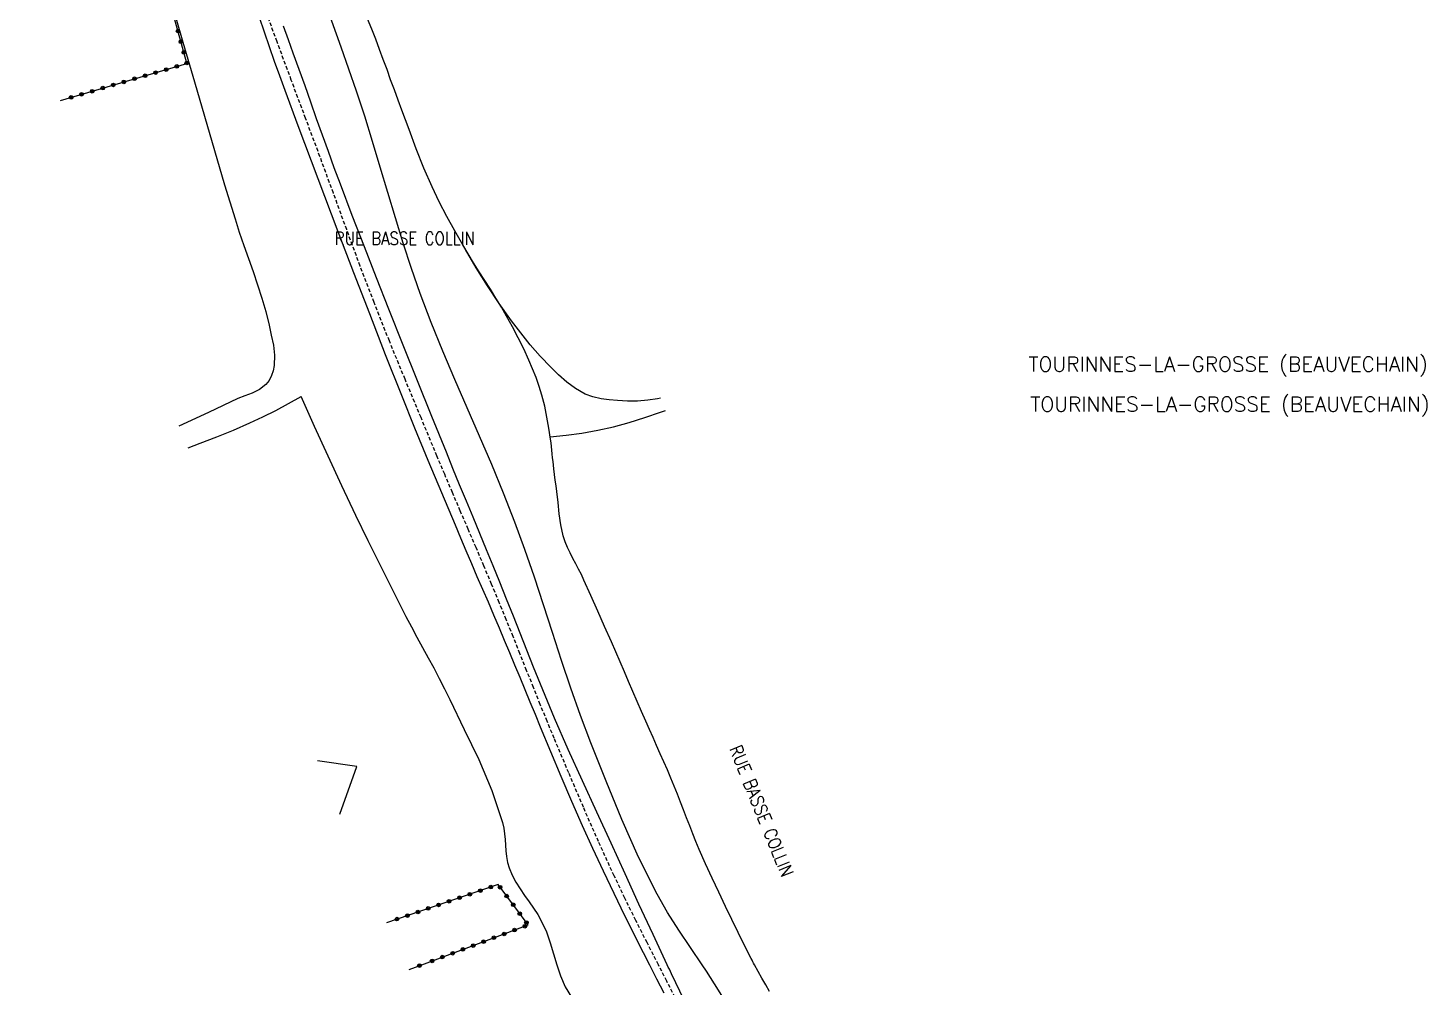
# Model space of a CAD drawing. Header units: millimetres. Extents: x 176000 to 177001, y 163000 to 164001.
# Drawn here: x 176799.7 to 176990.2, y 163168 to 163298.6 of the extents above; entities that cross this region are included whole.
import ezdxf
from ezdxf.enums import TextEntityAlignment as Align

# ---------------------------------------------------------------- set-up
doc = ezdxf.new("R2010")
doc.units = ezdxf.units.MM
doc.linetypes.add('DASHED', pattern=[0.75, 0.5, -0.25])
doc.layers.get('0').update_dxf_attribs({"linetype": 'CONTINUOUS'})
for name, color, linetype in [('W0001', 6, 'DASHED'), ('W0008', 7, 'CONTINUOUS'), ('W0211', 2, 'CONTINUOUS'), ('W0214', 2, 'CONTINUOUS'), ('W0300', 7, 'CONTINUOUS'), ('W0323', 7, 'CONTINUOUS'), ('W0333', 7, 'CONTINUOUS'), ('W0980', 7, 'CONTINUOUS'), ('W0989', 7, 'CONTINUOUS')]:
    doc.layers.add(name, color=color, linetype=linetype)
doc.styles.get("Standard").update_dxf_attribs({"font": 'romans.shx', "width": 0.85})

# ---------------------------------------------------------------- blocks, each defined once
blk = doc.blocks.new('t323o')
at = {"color": 0, "linetype": 'Continuous'}
for radius in [0.25, 0.15]:
    blk.add_circle((0, 0), radius, dxfattribs=at)

msp = doc.modelspace()

# ---------------------------------------------------------------- linework, layer by layer
at = {"layer": 'W0001'}
for points in [[(176885.56, 163171), (176884.02, 163174.02), (176882.49, 163177.04), (176880.99, 163180.07), (176879.54, 163183.13), (176877.41, 163187.78), (176875.36, 163192.45), (176873.36, 163197.15), (176871.37, 163201.86), (176870.42, 163204.16), (176869.48, 163206.46), (176868.55, 163208.77), (176867.63, 163211.09), (176866.71, 163213.4), (176865.78, 163215.71), (176864.85, 163218.02), (176863.9, 163220.33), (176862.86, 163222.83), (176861.8, 163225.33), (176860.74, 163227.82), (176859.67, 163230.32), (176858.6, 163232.81), (176857.53, 163235.31), (176856.47, 163237.8), (176855.42, 163240.3), (176853.25, 163245.51), (176851.08, 163250.73), (176848.94, 163255.95), (176846.86, 163261.2), (176844.97, 163266.15), (176843.13, 163271.11), (176841.32, 163276.09), (176839.49, 163281.06), (176837.54, 163286.27), (176835.59, 163291.48), (176833.65, 163296.7), (176831.74, 163301.93)], [(176887.83, 163166.56), (176886.7, 163168.78), (176885.56, 163171)]]:
    msp.add_lwpolyline(points, dxfattribs=at)
at = {"layer": 'W0008'}
for points in [[(176831.21, 163300.04), (176831.9, 163298.05), (176832.59, 163296.06), (176833.28, 163294.07), (176833.99, 163292.08), (176834.7, 163290.1), (176836.47, 163285.28), (176838.28, 163280.47), (176840.11, 163275.67), (176841.94, 163270.87), (176844.08, 163265.29), (176846.22, 163259.7), (176848.39, 163254.13), (176850.59, 163248.57), (176852.38, 163244.14), (176854.2, 163239.72), (176856.04, 163235.31), (176857.88, 163230.9), (176858.62, 163229.15), (176859.37, 163227.4), (176860.12, 163225.65), (176860.87, 163223.9), (176861.62, 163222.16), (176862.38, 163220.41), (176863.12, 163218.66), (176863.87, 163216.91), (176864.57, 163215.23), (176865.28, 163213.55), (176865.98, 163211.86), (176866.68, 163210.17), (176867.37, 163208.49), (176868.07, 163206.8), (176868.77, 163205.11), (176869.48, 163203.43), (176870.89, 163200.05), (176872.29, 163196.67), (176873.72, 163193.3), (176875.19, 163189.95), (176876.59, 163186.87), (176878.03, 163183.81), (176879.5, 163180.76), (176880.97, 163177.71), (176881.8, 163176.03), (176882.64, 163174.35), (176883.49, 163172.67), (176884.35, 163171)], [(176886.77, 163171), (176884.83, 163175.12), (176882.92, 163179.26), (176881.03, 163183.4), (176879.14, 163187.55), (176877.18, 163191.8), (176875.23, 163196.05), (176873.3, 163200.31), (176871.43, 163204.59), (176870.46, 163206.89), (176869.51, 163209.2), (176868.58, 163211.51), (176867.66, 163213.83), (176866.74, 163216.15), (176865.83, 163218.46), (176864.9, 163220.78), (176863.97, 163223.09), (176863.07, 163225.31), (176862.16, 163227.52), (176861.25, 163229.73), (176860.33, 163231.94), (176859.42, 163234.15), (176858.51, 163236.36), (176857.6, 163238.58), (176856.7, 163240.79), (176854.73, 163245.66), (176852.77, 163250.53), (176850.82, 163255.4), (176848.89, 163260.28), (176847.21, 163264.53), (176845.54, 163268.77), (176843.89, 163273.03), (176842.27, 163277.29), (176841.45, 163279.52), (176840.64, 163281.74), (176839.84, 163283.98), (176839.04, 163286.21), (176838.25, 163288.45), (176837.46, 163290.68), (176836.66, 163292.91), (176835.86, 163295.14), (176835.19, 163296.97), (176834.51, 163298.8)], [(176884.35, 163171), (176885.32, 163169.09), (176886.29, 163167.17)], [(176889.09, 163166.18), (176887.35, 163169.77), (176887.2, 163170.08), (176887.06, 163170.39), (176886.91, 163170.69), (176886.77, 163171)]]:
    msp.add_lwpolyline(points, dxfattribs=at)
at = {"layer": 'W0211'}
for points in [[(176819.28, 163302), (176820.84, 163296.62), (176822.41, 163291.24), (176823.76, 163286.57), (176825.13, 163281.9), (176826.51, 163277.23), (176827.93, 163272.57), (176828.51, 163270.76), (176829.12, 163268.97), (176829.76, 163267.18), (176830.39, 163265.39), (176831.01, 163263.59), (176831.59, 163261.78), (176832.11, 163259.95), (176832.57, 163258.1), (176832.87, 163256.76), (176833.15, 163255.4), (176833.31, 163254), (176833.24, 163252.6), (176833.11, 163251.9), (176832.89, 163251.23), (176832.56, 163250.58), (176832.12, 163250.01), (176831.27, 163249.33), (176830.28, 163248.86), (176829.27, 163248.49), (176828.32, 163248.1), (176824.3, 163246.19), (176820.3, 163244.35)], [(176898.65, 163171), (176898.53, 163171.21), (176898.42, 163171.42), (176898.31, 163171.64), (176898.2, 163171.85), (176897.3, 163173.61), (176896.43, 163175.39), (176895.57, 163177.17), (176894.71, 163178.95), (176893.8, 163180.88), (176892.88, 163182.81), (176891.99, 163184.75), (176891.13, 163186.71), (176890.68, 163187.78), (176890.25, 163188.85), (176889.83, 163189.93), (176889.41, 163191.01), (176889, 163192.09), (176888.58, 163193.17), (176888.16, 163194.25), (176887.72, 163195.32), (176887.25, 163196.43), (176886.78, 163197.54), (176886.29, 163198.64), (176885.81, 163199.75), (176885.32, 163200.85), (176884.83, 163201.95), (176884.34, 163203.05), (176883.86, 163204.16), (176883.27, 163205.51), (176882.69, 163206.86), (176882.1, 163208.21), (176881.51, 163209.56), (176880.93, 163210.91), (176880.34, 163212.26), (176879.75, 163213.61), (176879.16, 163214.96), (176878.24, 163217.07), (176877.31, 163219.18), (176876.38, 163221.28), (176875.43, 163223.38), (176875.08, 163224.13), (176874.7, 163224.87), (176874.31, 163225.6), (176873.93, 163226.34), (176873.55, 163227.08), (176873.2, 163227.84), (176872.89, 163228.62), (176872.62, 163229.41), (176872.27, 163230.9), (176872.07, 163232.42), (176871.93, 163233.94), (176871.76, 163235.45), (176871.65, 163236.22), (176871.53, 163236.99), (176871.43, 163237.77), (176871.33, 163238.54), (176871.27, 163239.05), (176871.22, 163239.55), (176871.17, 163240.06), (176871.12, 163240.56), (176871.07, 163241.07), (176871.02, 163241.57), (176870.96, 163242.08), (176870.89, 163242.58), (176870.65, 163244.08), (176870.39, 163245.58), (176870.09, 163247.07), (176869.71, 163248.55), (176869.34, 163249.77), (176868.91, 163250.97), (176868.44, 163252.16), (176867.94, 163253.33), (176867.24, 163254.86), (176866.49, 163256.37), (176865.71, 163257.86), (176864.9, 163259.33), (176864.19, 163260.56), (176863.45, 163261.78), (176862.7, 163262.99), (176861.93, 163264.19), (176861.16, 163265.38), (176860.4, 163266.59), (176859.66, 163267.8), (176858.94, 163269.03), (176857.84, 163270.97), (176856.76, 163272.92), (176855.73, 163274.9), (176854.76, 163276.92), (176853.64, 163279.5), (176852.61, 163282.12), (176851.63, 163284.75), (176850.64, 163287.38), (176850.12, 163288.76), (176849.62, 163290.13), (176849.11, 163291.52), (176848.62, 163292.9), (176848.11, 163294.28), (176847.61, 163295.66), (176847.08, 163297.03), (176846.55, 163298.4), (176845.16, 163301.78)], [(176885.83, 163248.18), (176885.46, 163248.09), (176884.11, 163247.87), (176882.74, 163247.77), (176881.37, 163247.76), (176880, 163247.83), (176878.88, 163247.93), (176877.76, 163248.08), (176876.65, 163248.33), (176875.58, 163248.73), (176874.27, 163249.46), (176873.08, 163250.36), (176871.97, 163251.36), (176870.9, 163252.37), (176869.46, 163253.86), (176868.1, 163255.42), (176866.82, 163257.04), (176865.57, 163258.69), (176863.89, 163261.04), (176862.28, 163263.45), (176860.75, 163265.91), (176859.3, 163268.41)], [(176836.89, 163248.42), (176838.71, 163244.35), (176840.56, 163240.3), (176842.44, 163236.25), (176844.35, 163232.23), (176846.02, 163228.77), (176847.73, 163225.32), (176849.45, 163221.88), (176851.2, 163218.45), (176851.94, 163217.04), (176852.69, 163215.63), (176853.45, 163214.23), (176854.22, 163212.82), (176854.98, 163211.42), (176855.73, 163210.01), (176856.46, 163208.58), (176857.16, 163207.15), (176859.14, 163203.06), (176861.1, 163198.94), (176862.89, 163194.73), (176864.34, 163190.39), (176864.51, 163189.63), (176864.62, 163188.85), (176864.69, 163188.07), (176864.73, 163187.29), (176864.79, 163186.51), (176864.87, 163185.73), (176865.02, 163184.95), (176865.24, 163184.19), (176865.66, 163183.2), (176866.16, 163182.25), (176866.73, 163181.34), (176867.33, 163180.46), (176867.95, 163179.6), (176868.56, 163178.73), (176869.13, 163177.83), (176869.66, 163176.91), (176870.31, 163175.48), (176870.82, 163173.99), (176871.27, 163172.49), (176871.72, 163171)], [(176871.72, 163171), (176872.25, 163169.49), (176872.89, 163168), (176873.72, 163166.6)], [(176900.69, 163167.37), (176900.17, 163168.27), (176899.66, 163169.18), (176899.15, 163170.09), (176898.65, 163171)]]:
    msp.add_lwpolyline(points, dxfattribs=at)
at = {"layer": 'W0214'}
for points in [[(176836.9, 163248.33), (176835.18, 163247.37), (176833.45, 163246.46), (176831.69, 163245.58), (176829.92, 163244.74), (176827.68, 163243.77), (176825.42, 163242.86), (176823.14, 163241.98), (176821.53, 163241.37)], [(176870.85, 163242.89), (176873.01, 163243.11), (176875.16, 163243.41), (176877.3, 163243.79), (176879.43, 163244.26), (176881.59, 163244.84), (176883.72, 163245.53), (176885.83, 163246.26), (176886.53, 163246.5)]]:
    msp.add_lwpolyline(points, dxfattribs=at)
at = {"layer": 'W0300'}
for points in [[(176891.53, 163171), (176889.93, 163173.36), (176888.34, 163175.73), (176886.81, 163178.14), (176885.39, 163180.62), (176882.87, 163185.65), (176880.58, 163190.79), (176878.44, 163195.99), (176876.38, 163201.21), (176874.97, 163204.93), (176873.65, 163208.69), (176872.39, 163212.46), (176871.16, 163216.24), (176869.94, 163220.02), (176868.69, 163223.8), (176867.4, 163227.56), (176866.03, 163231.3), (176864.49, 163235.22), (176862.88, 163239.11), (176861.22, 163242.98), (176859.54, 163246.83), (176857.86, 163250.7), (176856.22, 163254.57), (176854.64, 163258.48), (176853.15, 163262.42), (176851.96, 163265.83), (176850.83, 163269.26), (176849.76, 163272.71), (176848.72, 163276.17), (176847.69, 163279.64), (176846.65, 163283.1), (176845.58, 163286.55), (176844.46, 163289.98), (176842.4, 163295.96), (176840.26, 163301.91)], [(176916.74, 163121), (176914.31, 163127.65), (176911.66, 163134.21), (176908.79, 163140.69), (176905.72, 163147.07), (176902.94, 163152.31), (176899.95, 163157.44), (176896.85, 163162.5), (176893.75, 163167.55), (176893.21, 163168.42), (176892.66, 163169.29), (176892.1, 163170.15), (176891.53, 163171)]]:
    msp.add_lwpolyline(points, dxfattribs=at)
at = {"layer": 'W0323'}
for points in [[(176804.17, 163288.7), (176821.38, 163293.73), (176821.38, 163293.79), (176816.5, 163311.4), (176811.81, 163330.25), (176807.64, 163345.84), (176804.61, 163357.13), (176802.83, 163364.42), (176801.11, 163369.79), (176800.3, 163371.91), (176799.75, 163374.02)], [(176867.85, 163176.43), (176863.75, 163181.93), (176848.56, 163176.73)], [(176853.34, 163171), (176867.85, 163176.43)], [(176851.64, 163170.36), (176853.34, 163171)]]:
    msp.add_lwpolyline(points, dxfattribs=at)
at = {"layer": 'W0333'}
for points in [[(176844.53, 163198.02), (176839.18, 163198.8)], [(176842.19, 163191.53), (176844.53, 163198.02)]]:
    msp.add_lwpolyline(points, dxfattribs=at)

# ---------------------------------------------------------------- block references
at = {"layer": 'W0323'}
for p, rotation in [((176820.17, 163298.14), 105.477103631418), ((176820.57, 163296.7), 105.477103631418), ((176820.97, 163295.25), 105.477103631418), ((176817.13, 163292.49), 16.30854043708145), ((176818.57, 163292.91), 16.30854043708145), ((176820.01, 163293.33), 16.30854043708145), ((176821.37, 163293.8), 105.477103631418), ((176809.93, 163290.38), 16.30854043708145), ((176811.37, 163290.81), 16.30854043708145), ((176812.81, 163291.23), 16.30854043708145), ((176814.25, 163291.65), 16.30854043708145), ((176815.69, 163292.07), 16.30854043708145), ((176805.61, 163289.12), 16.30854043708145), ((176807.05, 163289.54), 16.30854043708145), ((176808.49, 163289.96), 16.30854043708145), ((176858.49, 163180.13), 198.9005495458212), ((176859.91, 163180.62), 198.9005495458212), ((176861.33, 163181.1), 198.9005495458212), ((176862.75, 163181.59), 198.9005495458212), ((176864.01, 163181.57), 126.6712156387645), ((176864.91, 163180.37), 126.6712156387645), ((176852.82, 163178.19), 198.9005495458212), ((176854.23, 163178.67), 198.9005495458212), ((176855.65, 163179.16), 198.9005495458212), ((176857.07, 163179.65), 198.9005495458212), ((176865.8, 163179.17), 126.6712156387645), ((176866.7, 163177.96), 126.6712156387645), ((176849.98, 163177.22), 198.9005495458212), ((176851.4, 163177.7), 198.9005495458212), ((176867.39, 163176.26), 20.50888031471624), ((176867.6, 163176.76), 126.6712156387645), ((176861.77, 163174.15), 20.50888031471624), ((176863.17, 163174.68), 20.50888031471624), ((176864.58, 163175.2), 20.50888031471624), ((176865.98, 163175.73), 20.50888031471624), ((176857.56, 163172.58), 20.50888031471624), ((176858.96, 163173.1), 20.50888031471624), ((176860.36, 163173.63), 20.50888031471624), ((176853.04, 163170.89), 20.50888031459927), ((176854.75, 163171.53), 20.50888031471624), ((176856.15, 163172.05), 20.50888031471624)]:
    msp.add_blockref('t323o', p, dxfattribs=dict(at, rotation=rotation))

# ---------------------------------------------------------------- texts
at = {"layer": 'W0980'}
for p in [(176963.12, 163252.65), (176963.36, 163247.2)]:
    msp.add_text('TOURINNES-LA-GROSSE (BEAUVECHAIN)', height=2, dxfattribs=at).set_placement(p, align=Align.MIDDLE)
at = {"layer": 'W0989', "insert": (176841.51, 163270.8), "char_height": 1.75, "attachment_point": 1}
msp.add_mtext('RUE BASSE COLLIN\\P  ', dxfattribs=at)
at = {"layer": 'W0989', "insert": (176896.81, 163201.1), "char_height": 1.75, "attachment_point": 1, "rotation": 292.1779}
msp.add_mtext('RUE BASSE COLLIN\\P  ', dxfattribs=at)

doc.saveas('drawing.dxf')
